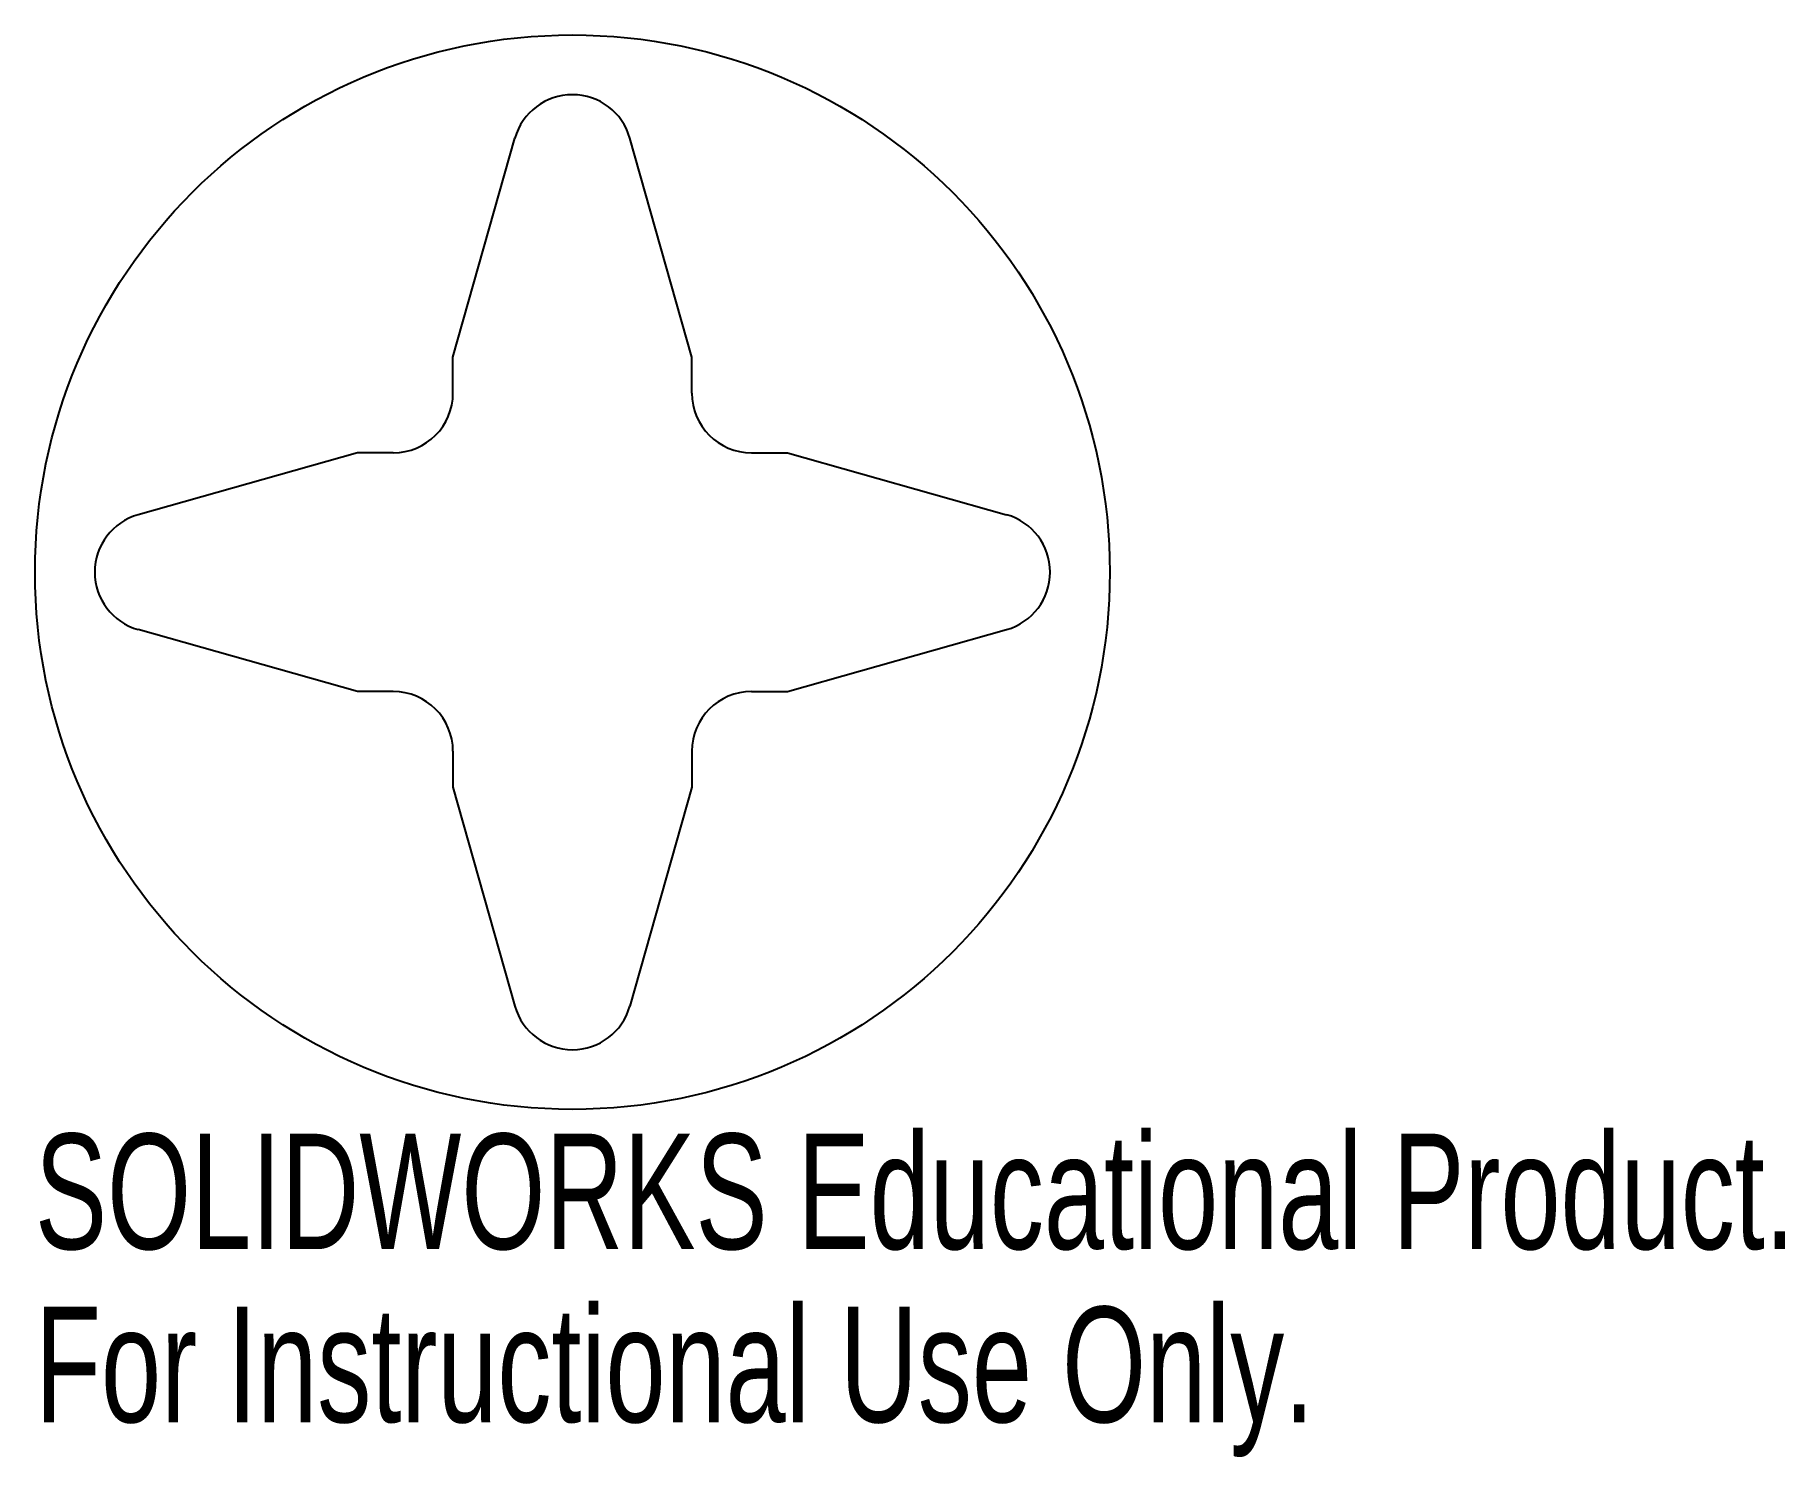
# Model space of a CAD drawing. Header units: millimetres. Extents: x -22.5 to 50.8, y -37.1 to 22.5.
import ezdxf

# ---------------------------------------------------------------- set-up
doc = ezdxf.new("R2010")
doc.units = ezdxf.units.MM
doc.styles.add('SLDTEXTSTYLE0', font='TXT', dxfattribs={"width": 0.7})

msp = doc.modelspace()

# ---------------------------------------------------------------- linework, layer by layer
at = {"color": 7, "linetype": 'Continuous', "lineweight": 25}
for p, q in [((-5, 9), (-2.406, 18.18)), ((5, 9), (2.406, 18.18)), ((-5, 7.5), (-5, 9)), ((5, 7.5), (5, 9)), ((-9, 5), (-18.18, 2.406)), ((-7.5, 5), (-9, 5)), ((7.5, 5), (9, 5)), ((9, 5), (18.18, 2.406)), ((-9, -5), (-18.18, -2.406)), ((9, -5), (18.18, -2.406)), ((-7.5, -5), (-9, -5)), ((7.5, -5), (9, -5)), ((-5, -7.5), (-5, -9)), ((5, -7.5), (5, -9)), ((-5, -9), (-2.406, -18.18)), ((5, -9), (2.406, -18.18))]:
    msp.add_line(p, q, dxfattribs=at)
msp.add_circle((0, 0), 22.5, dxfattribs=at)
for centre, start, end in [((0, 17.5), 15.78023, 164.21977), ((-7.5, 7.5), 270, 0), ((7.5, 7.5), 180, 270), ((-17.5, 0), 105.78023, 254.21977), ((17.5, 0), 285.78023, 74.21977), ((-7.5, -7.5), 0, 90), ((7.5, -7.5), 90, 180), ((0, -17.5), 195.78023, 344.21977)]:
    msp.add_arc(centre, 2.5, start, end, dxfattribs=at)

# ---------------------------------------------------------------- texts
at = {"color": 7, "linetype": 'Continuous', "char_height": 4.83362, "attachment_point": 1, "style": 'SLDTEXTSTYLE0'}
for s, insert in [('SOLIDWORKS Educational Product.', (-22.5, -23.52)), ('For Instructional Use Only.', (-22.5, -30.77))]:
    msp.add_mtext(s, dxfattribs=dict(at, insert=insert))

doc.saveas('drawing.dxf')
